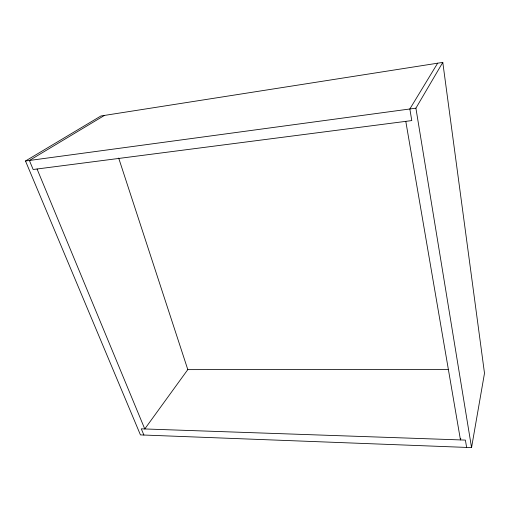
<?xml version="1.0" encoding="UTF-8"?>
<svg xmlns="http://www.w3.org/2000/svg" width="510" height="510" viewBox="0 0 510 510"><rect width="100%" height="100%" fill="white"/><g stroke="black" fill="none" stroke-linecap="round" stroke-linejoin="round"><path stroke-width="0.76" d="M471.552 447.614L484.5 373.231L442.788 62.386L100.916 115.974L25.5 161.001L140.441 434.902L471.552 447.614L415.905 108.165L442.788 62.386M460.766 438.37L460.466 439.92L405.794 121.355M437.656 63.189L409.842 108.981L411.787 120.583L33.156 169.505L29.395 160.471L104.442 115.419M448.29 369.438L187.788 369.635L144.77 428.955L37.058 169.001M25.5 161.001L415.905 108.165M143.884 435.036L141.302 428.833L465.394 440.092L466.625 447.423M118.677 158.062L187.814 369.635"/></g></svg>
